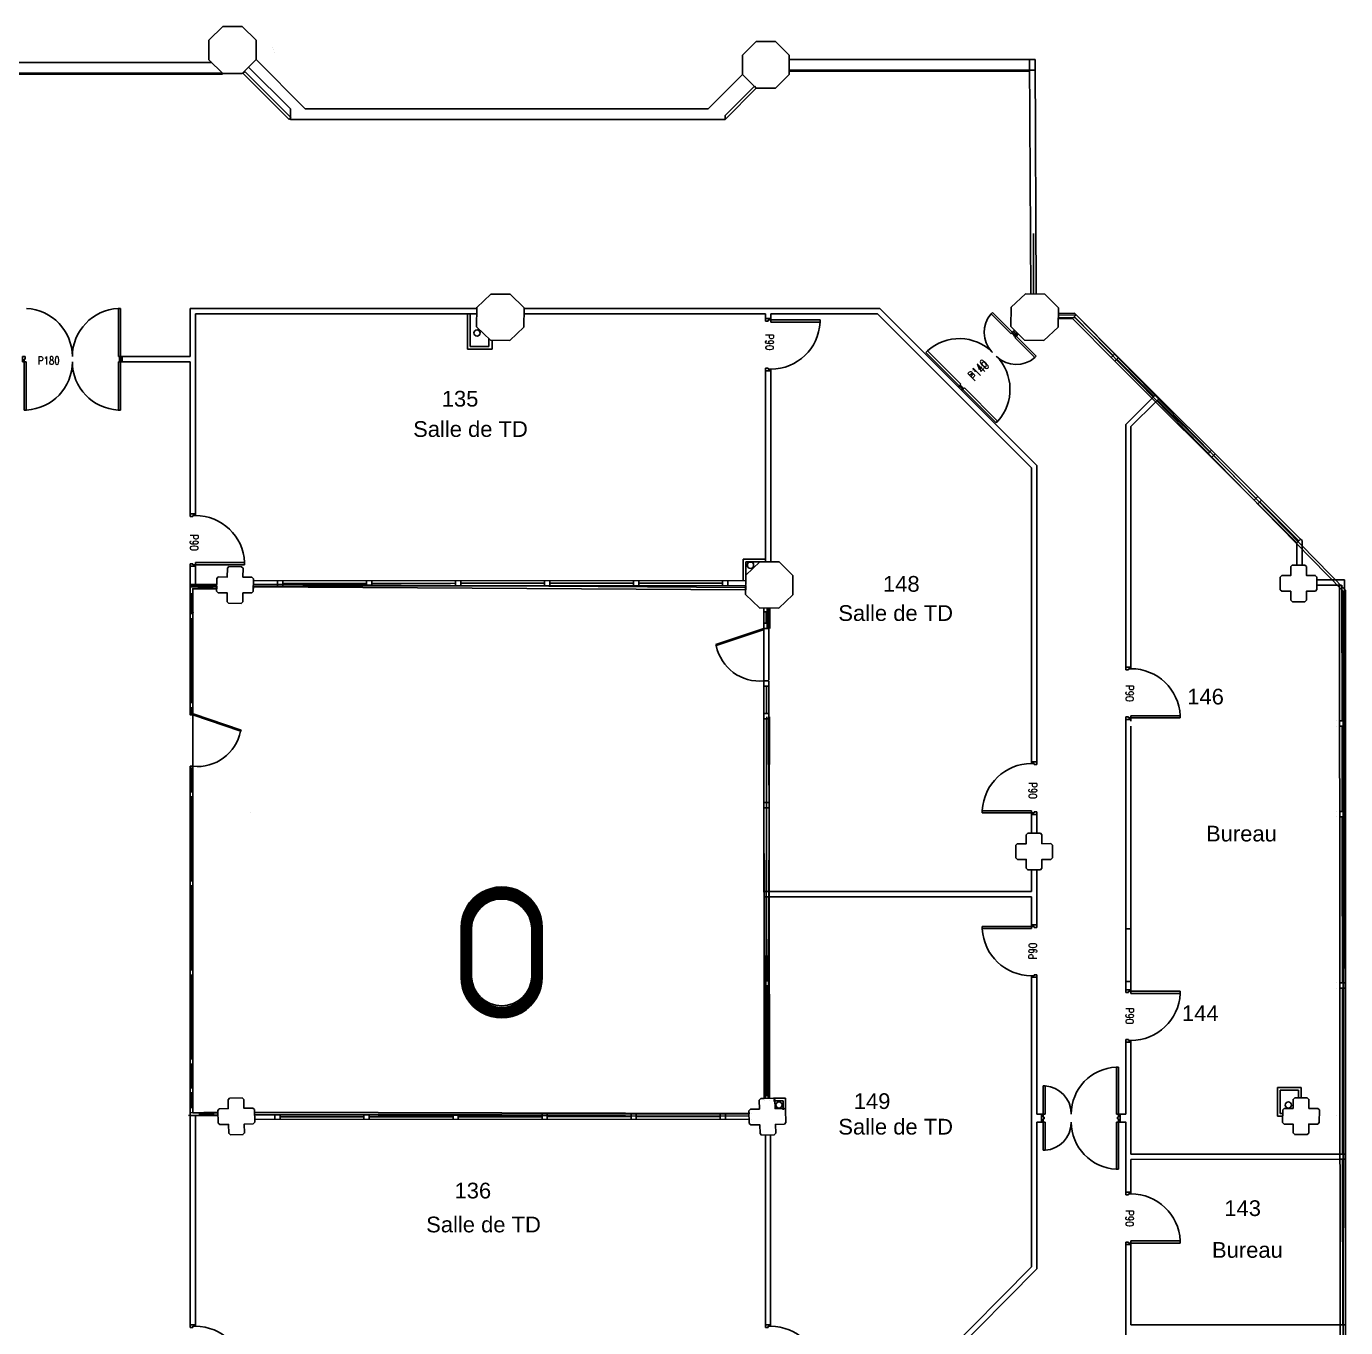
# Model space of a CAD drawing. Header units: centimetres. Extents: x -1707 to 3112, y 43 to 5669.
# Drawn here: x 136.64 to 161.83, y 79.16 to 103.99 of the extents above; entities that cross this region are included whole.
import ezdxf
from ezdxf.enums import TextEntityAlignment as Align

# ---------------------------------------------------------------- set-up
doc = ezdxf.new("R2010")
doc.units = ezdxf.units.CM
doc.header["$LTSCALE"] = 100
doc.header["$MEASUREMENT"] = 0
doc.linetypes.add('CACHE2', pattern=[0.1875, 0.125, -0.0625])
for name, color, linetype in [('0_Désignation', 7, 'Continuous'), ('0_Numéro de salle', 250, 'Continuous'), ('1-cloison', 9, 'Continuous'), ('1-porte', 250, 'Continuous')]:
    doc.layers.add(name, color=color, linetype=linetype)
doc.styles.add('ATT', font='ROMANS', dxfattribs={"width": 0.8, "height": 0.15})
doc.styles.get("Standard").update_dxf_attribs({"font": 'arial.ttf', "height": 0.2})

# ---------------------------------------------------------------- blocks, each defined once
blk = doc.blocks.new('P90c10g')
for p, q in [((3, 103.9), (3, 10)), ((7, 103.9), (3, 103.9)), ((7, 10), (7, 103.9)), ((0, 10), (0, 0)), ((3, 10), (0, 10)), ((0, 0), (5, 0)), ((3, 10), (7, 10)), ((3, 5), (3, 10)), ((5, 5), (3, 5)), ((5, 0), (5, 5)), ((95, 0), (95, 5)), ((95, 5), (97, 5)), ((95, 0), (100, 0)), ((97, 10), (100, 10)), ((97, 5), (97, 10)), ((100, 0), (100, 10))]:
    blk.add_line(p, q)
blk.add_arc((3, 10), 94, 0, 87.2706)
at = {"style": 'ATT', "width": 0.8, "flags": 8}
blk.add_attdef('REF1', text='', height=15, dxfattribs=at).set_placement((50, 0), align=Align.CENTER)
blk = doc.blocks.new('P90c10d')
for p, q in [((-7, 10), (-7, 103.9)), ((-7, 103.9), (-3, 103.9)), ((-3, 103.9), (-3, 10)), ((-100, 0), (-100, 10)), ((-97, 10), (-100, 10)), ((-95, 0), (-100, 0)), ((-97, 5), (-97, 10)), ((-95, 5), (-97, 5)), ((-95, 0), (-95, 5)), ((-3, 10), (-7, 10)), ((-5, 0), (-5, 5)), ((-5, 5), (-3, 5)), ((0, 0), (-5, 0)), ((-3, 10), (0, 10)), ((-3, 5), (-3, 10)), ((0, 10), (0, 0))]:
    blk.add_line(p, q)
blk.add_arc((-3, 10), 94, 92.7294, 180)
at = {"style": 'ATT', "width": 0.8, "flags": 8}
blk.add_attdef('REF1', text='', height=15, dxfattribs=at).set_placement((-50, 0), align=Align.CENTER)
blk = doc.blocks.new('A$C582C38D5')
for p, q in [((143, 89.9), (147, 89.9)), ((143, 0), (143, 89.9)), ((147, 89.9), (147, 0)), ((7, 53.9), (3, 53.9)), ((3, 53.9), (3, 0)), ((7, 0), (7, 53.9)), ((0, 0), (0, -15)), ((3, 0), (0, 0)), ((3, 0), (7, 0)), ((3, -6), (3, 0)), ((147, 0), (143, 0)), ((147, 0), (150, 0)), ((147, -6), (147, 0)), ((150, -15), (150, 0)), ((3, -15), (0, -15)), ((5, -6), (3, -6)), ((3, -15), (3, -9)), ((3, -9), (5, -9)), ((3, -68.9), (3, -15)), ((3, -15), (7, -15)), ((5, -9), (5, -6)), ((7, -15), (7, -68.9)), ((143, -15), (143, -104.9)), ((147, -15), (143, -15)), ((145, -6), (147, -6)), ((145, -9), (145, -6)), ((145, -9), (147, -9)), ((147, -15), (147, -9)), ((147, -15), (150, -15)), ((147, -104.9), (147, -15)), ((7, -68.9), (3, -68.9)), ((143, -104.9), (147, -104.9))]:
    blk.add_line(p, q)
for centre, radius, start, end in [((147, 0), 90, 92.7294, 180), ((3, 0), 54.1, 2.0041, 85.7561), ((3, -15), 54.1, 274.2439, 357.9959), ((147, -15), 90, 180, 267.2706)]:
    blk.add_arc(centre, radius, start, end)
blk = doc.blocks.new('P140c10g')
for p, q in [((3, 99.9), (3, 10)), ((7, 99.9), (3, 99.9)), ((7, 10), (7, 99.9)), ((143, 10), (143, 63.9)), ((143, 63.9), (147, 63.9)), ((147, 63.9), (147, 10)), ((0, 10), (0, 0)), ((3, 10), (0, 10)), ((0, 0), (5, 0)), ((3, 10), (7, 10)), ((3, 5), (3, 10)), ((5, 5), (3, 5)), ((5, 0), (5, 5)), ((147, 10), (143, 10)), ((145, 0), (145, 5)), ((145, 5), (147, 5)), ((150, 0), (145, 0)), ((147, 10), (150, 10)), ((147, 5), (147, 10)), ((150, 10), (150, 0))]:
    blk.add_line(p, q)
for centre, radius, start, end in [((3, 10), 90, 0, 87.2706), ((147, 10), 54.1, 94.2439, 177.9959)]:
    blk.add_arc(centre, radius, start, end)
at = {"style": 'ATT', "width": 0.8, "flags": 8}
blk.add_attdef('REF1', text='', height=15, dxfattribs=at).set_placement((50, 0), align=Align.CENTER)
blk = doc.blocks.new('P180C10A')
at = {"layer": '1-porte'}
for p, q in [((3, 101.9), (3, 10)), ((7, 101.9), (3, 101.9)), ((7, 10), (7, 101.9)), ((183, 10), (183, 101.9)), ((183, 101.9), (187, 101.9)), ((187, 101.9), (187, 10)), ((0, 10), (0, 0)), ((3, 10), (0, 10)), ((0, 0), (5, 0)), ((3, 10), (7, 10)), ((3, 5), (3, 10)), ((5, 5), (3, 5)), ((5, 0), (5, 5)), ((187, 10), (183, 10)), ((185, 0), (185, 5)), ((185, 5), (187, 5)), ((190, 0), (185, 0)), ((187, 10), (190, 10)), ((187, 5), (187, 10)), ((190, 10), (190, 0))]:
    blk.add_line(p, q, dxfattribs=at)
for centre, start, end in [((3, 10), 0, 87.2706), ((187, 10), 92.7294, 180)]:
    blk.add_arc(centre, 92, start, end, dxfattribs=at)
at = {"layer": '1-porte', "style": 'ATT', "width": 0.8, "flags": 8}
for tag, p in [('REF1', (50, 0)), ('REF2', (140, 0))]:
    blk.add_attdef(tag, text='', height=15, dxfattribs=at).set_placement(p, align=Align.CENTER)

msp = doc.modelspace()

# ---------------------------------------------------------------- hatches: boundary and pattern name
at = {"layer": '1-cloison', "ltscale": 2}
h = msp.add_hatch(dxfattribs=at)
h.set_pattern_fill('ANSI31', scale=0.01, style=0)
h.set_pattern_definition([(45, (0, 0), (-0.0008838834765, 0.0008838834765), [])])
edge = h.paths.add_edge_path(flags=16)
edge.add_line((146.29, 85.842), (146.289, 86.783))
edge.add_arc((145.714, 86.782), 0.575, 0.045, 179.4618)
edge.add_line((145.139, 86.788), (145.14, 85.839))
edge.add_arc((145.715, 85.84), 0.575, 180.0541, 360.2209)
edge = h.paths.add_edge_path()
edge.add_line((146.49, 85.842), (146.489, 86.791))
edge.add_arc((145.714, 86.79), 0.775, 0.0541, 180.1778)
edge.add_line((144.939, 86.788), (144.94, 85.839))
edge.add_arc((145.715, 85.84), 0.775, 180.0541, 360.1778)

# ---------------------------------------------------------------- linework, layer by layer
at = {"layer": '1-cloison', "color": 7}
for p, q in [((140.39, 103.99), (140.125, 103.724)), ((140.76, 103.99), (140.39, 103.99)), ((141.025, 103.725), (140.76, 103.99)), ((140.125, 103.724), (140.126, 103.354)), ((141.026, 103.355), (141.025, 103.725)), ((150.575, 103.7), (150.315, 103.44)), ((150.943, 103.701), (150.575, 103.7)), ((151.204, 103.441), (150.943, 103.701)), ((140.126, 103.354), (140.391, 103.089)), ((140.761, 103.09), (141.026, 103.355)), ((150.315, 103.44), (150.316, 103.072)), ((151.204, 103.073), (151.204, 103.441)), ((151.204, 103.342), (151.204, 103.342)), ((140.391, 103.089), (140.761, 103.09)), ((150.316, 103.072), (150.576, 102.812)), ((150.944, 102.812), (151.204, 103.073)), ((150.576, 102.812), (150.944, 102.812)), ((145.243, 98.606), (139.767, 98.606)), ((139.767, 98.606), (139.767, 97.687)), ((139.872, 98.506), (139.868, 94.685)), ((145.242, 98.506), (139.872, 98.506)), ((145.065, 98.502), (145.065, 97.832)), ((145.115, 98.502), (145.115, 97.882)), ((150.855, 98.417), (150.855, 98.506)), ((155.831, 95.566), (152.892, 98.506)), ((155.931, 95.607), (152.933, 98.606)), ((156.67, 98.43), (156.342, 98.435)), ((156.691, 98.479), (156.343, 98.485)), ((156.67, 98.43), (161.779, 93.21)), ((156.691, 98.479), (161.829, 93.23)), ((145.472, 97.882), (145.473, 98.027)), ((145.535, 97.832), (145.536, 97.998)), ((145.065, 97.832), (145.535, 97.832)), ((145.115, 97.882), (145.472, 97.882)), ((139.767, 97.587), (139.768, 94.685)), ((160.082, 94.949), (157.424, 97.602)), ((158.169, 96.93), (157.46, 97.637)), ((157.495, 97.673), (160.153, 95.02)), ((150.751, 93.77), (150.755, 97.417)), ((150.855, 93.769), (150.855, 97.417)), ((158.133, 96.894), (157.631, 96.392)), ((158.206, 96.826), (157.731, 96.351)), ((158.133, 96.894), (158.204, 96.965)), ((158.204, 96.824), (158.275, 96.895)), ((158.239, 96.859), (159.233, 95.868)), ((157.631, 91.761), (157.631, 96.392)), ((157.731, 93.211), (157.731, 96.351)), ((159.198, 95.833), (159.268, 95.903)), ((159.268, 95.762), (159.339, 95.833)), ((160.117, 94.985), (159.304, 95.797)), ((155.831, 89.951), (155.831, 95.566)), ((155.931, 89.951), (155.931, 95.607)), ((160.153, 95.02), (160.082, 94.949)), ((150.326, 93.416), (150.325, 93.821)), ((150.751, 93.821), (150.325, 93.821)), ((150.375, 93.516), (150.375, 93.771)), ((150.751, 93.771), (150.375, 93.771)), ((139.868, 93.308), (139.868, 93.685)), ((139.757, 93.341), (140.274, 93.337)), ((139.78, 93.291), (140.274, 93.287)), ((140.974, 93.346), (150.374, 93.283)), ((140.974, 93.296), (150.373, 93.233)), ((157.731, 91.761), (157.731, 93.211)), ((161.779, 72.975), (161.779, 93.21)), ((161.829, 72.996), (161.829, 93.23)), ((150.786, 92.498), (150.787, 92.889)), ((150.836, 92.498), (150.837, 92.889)), ((150.752, 83.53), (150.779, 90.813)), ((150.802, 83.529), (150.829, 90.813)), ((157.731, 90.761), (157.631, 90.761)), ((157.731, 90.761), (157.631, 90.761)), ((157.631, 90.761), (157.631, 85.764)), ((157.731, 90.761), (157.631, 90.761)), ((157.631, 90.601), (157.631, 90.761)), ((157.731, 90.731), (157.731, 90.761)), ((157.731, 90.631), (157.731, 85.634)), ((157.731, 89.001), (157.731, 89.681)), ((140.923, 88.986), (140.923, 88.986)), ((140.923, 88.986), (140.923, 88.986)), ((140.923, 88.986), (140.923, 88.986)), ((140.923, 88.986), (140.923, 88.986)), ((140.923, 88.986), (140.923, 88.986)), ((140.923, 88.986), (140.923, 88.986)), ((140.923, 88.986), (140.923, 88.986)), ((140.923, 88.986), (140.923, 88.986)), ((150.822, 88.984), (150.822, 88.984)), ((150.822, 88.984), (150.822, 88.984)), ((150.822, 88.984), (150.822, 88.984)), ((150.822, 88.984), (150.822, 88.984)), ((150.822, 88.984), (150.822, 88.984)), ((150.822, 88.984), (150.822, 88.984)), ((150.822, 88.984), (150.822, 88.984)), ((150.822, 88.984), (150.822, 88.984)), ((155.831, 88.951), (155.831, 88.591)), ((155.931, 88.951), (155.931, 88.591)), ((157.731, 86.764), (157.731, 88.901)), ((155.931, 88.601), (155.931, 88.601)), ((155.831, 87.476), (155.831, 87.891)), ((155.931, 86.791), (155.931, 87.891)), ((155.831, 87.476), (150.823, 87.476)), ((155.831, 87.376), (150.823, 87.376)), ((155.831, 86.811), (155.831, 87.376)), ((144.939, 86.788), (144.94, 85.839)), ((145.139, 86.788), (145.14, 85.839)), ((146.289, 86.791), (146.29, 85.842)), ((146.489, 86.791), (146.49, 85.842)), ((157.731, 86.764), (157.631, 86.764)), ((155.831, 80.317), (155.831, 85.871)), ((155.831, 85.841), (155.931, 85.841)), ((155.931, 83.229), (155.931, 85.891)), ((157.731, 85.764), (157.631, 85.764)), ((157.631, 85.604), (157.631, 85.764)), ((157.731, 85.604), (157.731, 85.764)), ((157.731, 85.604), (157.631, 85.604)), ((157.731, 85.604), (157.731, 85.634)), ((157.731, 84.604), (157.631, 84.604)), ((157.631, 83.229), (157.631, 84.604)), ((157.731, 83.229), (157.731, 84.604)), ((160.977, 83.74), (160.527, 83.74)), ((160.527, 83.19), (160.527, 83.74)), ((160.577, 83.24), (160.577, 83.69)), ((160.927, 83.69), (160.577, 83.69)), ((160.927, 83.539), (160.927, 83.69)), ((160.977, 83.539), (160.977, 83.74)), ((139.768, 79.21), (139.768, 83.43)), ((139.736, 83.205), (140.296, 83.219)), ((139.757, 83.256), (140.295, 83.269)), ((139.868, 79.21), (139.868, 83.124)), ((150.439, 83.192), (140.996, 83.216)), ((150.439, 83.242), (140.997, 83.266)), ((157.731, 82.466), (157.731, 83.229)), ((160.626, 83.19), (160.527, 83.19)), ((160.626, 83.24), (160.577, 83.24)), ((155.931, 80.276), (155.931, 83.079)), ((157.631, 81.739), (157.631, 83.079)), ((157.731, 82.466), (161.72, 82.468)), ((157.731, 82.366), (161.72, 82.368)), ((157.731, 81.739), (157.731, 82.366)), ((157.731, 81.739), (157.631, 81.739)), ((157.731, 80.739), (157.631, 80.739)), ((157.631, 79.579), (157.631, 80.739)), ((157.731, 79.579), (157.731, 80.739)), ((151.186, 75.483), (155.931, 80.276)), ((153.685, 78.148), (155.831, 80.317)), ((157.631, 79.579), (157.631, 78.99)), ((157.731, 79.21), (157.731, 79.579)), ((139.867, 79.21), (139.768, 79.21)), ((161.723, 79.208), (157.731, 79.21))]:
    msp.add_line(p, q, dxfattribs=at)
at = {"layer": '1-cloison', "color": 7, "extrusion": (-0.001024, 0.999999, 0)}
msp.add_line((140.125, 103.589), (140.125, 103.589), dxfattribs=at)
at = {"layer": '1-cloison', "color": 7, "extrusion": (0.000200748, 1, 0)}
msp.add_line((140.125, 103.539), (140.125, 103.539), dxfattribs=at)
at = {"layer": '1-cloison', "color": 7, "extrusion": (-0.00034475, -1, 0)}
for p, q in [((141.025, 103.59), (141.025, 103.59)), ((141.334, 103.59), (141.334, 103.59))]:
    msp.add_line(p, q, dxfattribs=at)
at = {"layer": '1-cloison', "color": 7, "extrusion": (0.001548, -0.999999, 0)}
for p, q in [((141.025, 103.54), (141.025, 103.54)), ((141.355, 103.54), (141.355, 103.54))]:
    msp.add_line(p, q, dxfattribs=at)
at = {"layer": '1-cloison', "color": 7, "extrusion": (-0.7078, 0.706412, 0)}
msp.add_line((141.355, 103.54), (141.355, 103.54), dxfattribs=at)
at = {"layer": '1-cloison', "color": 7, "extrusion": (-0.001051, 0.999999, 0)}
msp.add_line((140.125, 103.489), (140.125, 103.489), dxfattribs=at)
at = {"layer": '1-cloison', "color": 7, "extrusion": (0.000514822, -1, 0)}
for p, q in [((141.025, 103.49), (141.025, 103.49)), ((141.375, 103.49), (141.375, 103.49))]:
    msp.add_line(p, q, dxfattribs=at)
at = {"layer": '1-cloison', "color": 7, "extrusion": (-0.707853, 0.70636, 0)}
msp.add_line((141.375, 103.49), (141.375, 103.49), dxfattribs=at)
at = {"layer": '1-cloison', "color": 7, "ltscale": 2}
for p, q in [((155.795, 103.357), (151.204, 103.357)), ((155.796, 103.157), (151.204, 103.157)), ((146.144, 98.506), (150.755, 98.506)), ((146.145, 98.606), (152.933, 98.606)), ((150.855, 98.506), (152.892, 98.506)), ((155.49, 98.17), (155.511, 98.191)), ((155.49, 98.17), (155.561, 98.1)), ((155.561, 98.1), (155.581, 98.121)), ((139.768, 93.308), (140.274, 93.308)), ((139.818, 93.258), (140.274, 93.258)), ((140.194, 93.283), (139.924, 93.283)), ((139.793, 93.158), (139.793, 92.784)), ((139.793, 92.684), (139.793, 91.084)), ((150.818, 92.498), (150.818, 91.518)), ((139.793, 90.885), (139.793, 90.984)), ((139.818, 90.981), (139.818, 90.881)), ((139.818, 90.661), (139.818, 90.821)), ((157.731, 90.761), (157.631, 90.761)), ((155.831, 89.951), (155.931, 89.951)), ((139.769, 89.384), (139.769, 89.868)), ((139.793, 89.384), (139.793, 89.798)), ((139.793, 87.681), (139.793, 89.284)), ((139.793, 85.984), (139.793, 87.584)), ((155.931, 86.841), (155.831, 86.841)), ((139.793, 84.284), (139.793, 85.884)), ((157.731, 85.764), (157.631, 85.764)), ((139.793, 83.733), (139.793, 84.184)), ((150.777, 83.61), (150.778, 83.88)), ((139.793, 83.357), (139.793, 83.633)), ((150.902, 83.533), (151.137, 83.533)), ((150.902, 83.483), (151.087, 83.483)), ((151.087, 83.309), (151.087, 83.483)), ((151.137, 83.309), (151.137, 83.533)), ((140.215, 83.231), (139.945, 83.231)), ((156.021, 83.229), (155.931, 83.229)), ((156.021, 83.079), (155.931, 83.079)), ((150.75, 79.203), (150.75, 82.829)), ((150.85, 79.21), (150.85, 82.832))]:
    msp.add_line(p, q, dxfattribs=at)
at = {"layer": '1-cloison', "color": 7, "extrusion": (0.999999, 0.001155, 0)}
msp.add_line((155.795, 103.357), (155.818, 98.882), dxfattribs=at)
at = {"layer": '1-cloison', "color": 7, "extrusion": (0.999999, 0.001094, 0)}
msp.add_line((155.901, 103.357), (155.918, 98.88), dxfattribs=at)
at = {"layer": '1-cloison', "color": 7, "linetype": 'Continuous'}
for p, q in [((148.745, 102.215), (149.981, 102.215)), ((157.631, 90.761), (157.731, 90.761)), ((157.631, 86.764), (157.731, 86.764)), ((157.631, 84.604), (157.731, 84.604)), ((157.631, 81.739), (157.731, 81.739)), ((157.631, 80.739), (157.731, 80.739))]:
    msp.add_line(p, q, dxfattribs=at)
at = {"layer": '1-cloison', "color": 7, "extrusion": (-1, -0.00098936, 0)}
msp.add_line((155.868, 98.881), (155.867, 100.038), dxfattribs=at)
at = {"layer": '1-cloison', "color": 7, "extrusion": (-1, -0.000976317, 0)}
msp.add_line((148.163, 98.505), (148.163, 98.505), dxfattribs=at)
at = {"layer": '1-cloison', "color": 7, "extrusion": (0.001102, -0.999999, 0)}
for p, q in [((156.343, 98.513), (156.652, 98.514)), ((156.652, 98.514), (156.343, 98.513)), ((156.652, 98.514), (156.652, 98.514))]:
    msp.add_line(p, q, dxfattribs=at)
at = {"layer": '1-cloison', "color": 7, "extrusion": (0.704121, 0.71008, 0)}
for p, q in [((156.682, 98.485), (156.652, 98.514)), ((156.652, 98.514), (156.652, 98.514)), ((156.652, 98.514), (156.682, 98.485)), ((156.682, 98.485), (156.682, 98.485))]:
    msp.add_line(p, q, dxfattribs=at)
at = {"layer": '1-cloison', "color": 7, "extrusion": (0.001838, -0.999998, 0)}
for p, q in [((156.342, 98.413), (156.611, 98.414)), ((156.611, 98.414), (156.342, 98.413)), ((156.611, 98.414), (156.611, 98.414))]:
    msp.add_line(p, q, dxfattribs=at)
at = {"layer": '1-cloison', "color": 7, "extrusion": (0.708325, -0.705886, 0)}
for p, q in [((156.611, 98.414), (156.682, 98.485)), ((156.682, 98.485), (156.611, 98.414)), ((156.611, 98.414), (156.611, 98.414)), ((156.682, 98.485), (156.682, 98.485)), ((157.354, 97.672), (157.424, 97.743)), ((157.424, 97.743), (157.354, 97.672)), ((157.495, 97.673), (157.424, 97.602)), ((160.224, 94.949), (160.153, 94.878)), ((160.899, 94.134), (160.97, 94.204)), ((160.97, 94.204), (160.899, 94.134)), ((160.899, 94.134), (160.899, 94.134)), ((160.97, 94.204), (160.97, 94.204))]:
    msp.add_line(p, q, dxfattribs=at)
at = {"layer": '1-cloison', "color": 7, "extrusion": (0.706458, 0.707755, 0)}
for p, q in [((157.424, 97.602), (156.611, 98.414)), ((156.611, 98.414), (156.611, 98.414)), ((156.611, 98.414), (157.424, 97.602)), ((157.495, 97.673), (156.682, 98.485)), ((156.682, 98.485), (156.682, 98.485)), ((156.682, 98.485), (157.495, 97.673))]:
    msp.add_line(p, q, dxfattribs=at)
at = {"layer": '1-cloison', "color": 7, "extrusion": (-0.706524, -0.707689, 0)}
for p, q in [((156.646, 98.449), (157.389, 97.708)), ((157.389, 97.708), (156.646, 98.449)), ((156.646, 98.449), (156.646, 98.449))]:
    msp.add_line(p, q, dxfattribs=at)
at = {"layer": '1-cloison', "color": 7, "extrusion": (0.706556, 0.707657, 0)}
for p, q in [((160.97, 94.204), (160.153, 95.02)), ((160.153, 95.02), (160.97, 94.204)), ((160.899, 94.134), (160.082, 94.949)), ((160.082, 94.949), (160.899, 94.134)), ((160.899, 94.134), (160.899, 94.134)), ((160.97, 94.204), (160.97, 94.204))]:
    msp.add_line(p, q, dxfattribs=at)
at = {"layer": '1-cloison', "color": 7, "extrusion": (-0.706415, -0.707798, 0)}
for p, q in [((160.188, 94.914), (160.934, 94.169)), ((160.934, 94.169), (160.188, 94.914)), ((160.934, 94.169), (160.934, 94.169))]:
    msp.add_line(p, q, dxfattribs=at)
at = {"layer": '1-cloison', "color": 7, "extrusion": (1, 0.000977456, 0)}
for p, q in [((160.9, 93.709), (160.899, 94.134)), ((160.899, 94.134), (160.899, 94.134)), ((160.899, 94.134), (160.9, 93.709))]:
    msp.add_line(p, q, dxfattribs=at)
at = {"layer": '1-cloison', "color": 7, "extrusion": (-0.704121, -0.71008, 0)}
for p, q in [((160.97, 94.204), (160.999, 94.175)), ((160.999, 94.175), (160.97, 94.204)), ((160.97, 94.204), (160.97, 94.204)), ((160.999, 94.175), (160.999, 94.175))]:
    msp.add_line(p, q, dxfattribs=at)
at = {"layer": '1-cloison', "color": 7, "extrusion": (0.999999, 0.001158, 0)}
for p, q in [((161, 93.709), (160.999, 94.175)), ((160.999, 94.175), (160.999, 94.175)), ((160.999, 94.175), (161, 93.709))]:
    msp.add_line(p, q, dxfattribs=at)
at = {"layer": '1-cloison', "color": 7, "extrusion": (-0.000984642, 1, 0)}
msp.add_line((140.974, 93.307), (150.374, 93.316), dxfattribs=at)
at = {"layer": '1-cloison', "color": 7, "extrusion": (-0.000932607, 1, 0)}
for p, q in [((150.375, 93.416), (140.975, 93.407)), ((140.975, 93.407), (150.375, 93.416))]:
    msp.add_line(p, q, dxfattribs=at)
at = {"layer": '1-cloison', "color": 7, "extrusion": (-0.999999, -0.001454, 0)}
for p, q in [((141.434, 93.408), (141.434, 93.306)), ((141.434, 93.306), (141.434, 93.408)), ((141.434, 93.306), (141.434, 93.306)), ((141.534, 93.408), (141.534, 93.306)), ((141.534, 93.306), (141.534, 93.408)), ((141.534, 93.306), (141.534, 93.306)), ((144.833, 93.411), (144.834, 93.309)), ((144.834, 93.309), (144.833, 93.411)), ((144.833, 93.411), (144.833, 93.411)), ((144.834, 93.309), (144.834, 93.309)), ((144.933, 93.411), (144.934, 93.309)), ((144.934, 93.309), (144.933, 93.411)), ((144.933, 93.411), (144.933, 93.411)), ((144.934, 93.309), (144.934, 93.309)), ((146.633, 93.413), (146.634, 93.311)), ((146.634, 93.311), (146.633, 93.413)), ((146.633, 93.413), (146.633, 93.413)), ((146.634, 93.311), (146.634, 93.311)), ((148.234, 93.414), (148.234, 93.312)), ((148.234, 93.312), (148.234, 93.414)), ((148.234, 93.414), (148.234, 93.414)), ((148.234, 93.312), (148.234, 93.312)), ((150.033, 93.416), (150.034, 93.314)), ((150.034, 93.314), (150.033, 93.416)), ((150.033, 93.416), (150.033, 93.416)), ((150.034, 93.314), (150.034, 93.314))]:
    msp.add_line(p, q, dxfattribs=at)
at = {"layer": '1-cloison', "color": 7, "extrusion": (-0.00113, 0.999999, 0)}
for p, q in [((141.534, 93.358), (143.134, 93.36)), ((141.534, 93.357), (141.534, 93.357)), ((143.134, 93.359), (143.134, 93.359)), ((146.634, 93.363), (148.234, 93.365)), ((146.634, 93.362), (146.634, 93.362)), ((148.233, 93.364), (148.233, 93.364)), ((144.786, 83.179), (143.186, 83.177)), ((143.186, 83.177), (144.786, 83.179)), ((143.186, 83.177), (143.186, 83.177)), ((144.786, 83.179), (144.786, 83.179)), ((148.186, 83.182), (146.586, 83.18)), ((146.586, 83.18), (148.186, 83.182)), ((146.586, 83.18), (146.586, 83.18)), ((148.186, 83.182), (148.186, 83.182))]:
    msp.add_line(p, q, dxfattribs=at)
at = {"layer": '1-cloison', "color": 7, "extrusion": (-1, -0.000519014, 0)}
for p, q in [((143.134, 93.409), (143.134, 93.307)), ((143.134, 93.307), (143.134, 93.409)), ((143.134, 93.409), (143.134, 93.409)), ((143.134, 93.307), (143.134, 93.307)), ((143.234, 93.409), (143.234, 93.307)), ((143.234, 93.307), (143.234, 93.409)), ((143.234, 93.409), (143.234, 93.409)), ((143.234, 93.307), (143.234, 93.307)), ((146.534, 93.412), (146.534, 93.311)), ((146.534, 93.311), (146.534, 93.412)), ((146.534, 93.412), (146.534, 93.412)), ((146.534, 93.311), (146.534, 93.311)), ((148.334, 93.414), (148.334, 93.313)), ((148.334, 93.313), (148.334, 93.414)), ((148.334, 93.414), (148.334, 93.414)), ((148.334, 93.313), (148.334, 93.313)), ((149.934, 93.415), (149.934, 93.314)), ((149.934, 93.314), (149.934, 93.415)), ((149.934, 93.415), (149.934, 93.415)), ((149.934, 93.314), (149.934, 93.314))]:
    msp.add_line(p, q, dxfattribs=at)
at = {"layer": '1-cloison', "color": 7, "extrusion": (-0.00083114, 1, 0)}
for p, q in [((143.234, 93.36), (144.834, 93.361)), ((143.234, 93.359), (143.234, 93.359)), ((144.834, 93.361), (144.834, 93.361)), ((144.934, 93.362), (146.534, 93.363)), ((144.934, 93.361), (144.934, 93.361)), ((146.534, 93.362), (146.534, 93.362)), ((148.334, 93.365), (149.934, 93.366)), ((148.334, 93.364), (148.334, 93.364)), ((149.934, 93.366), (149.934, 93.366)), ((143.086, 83.177), (141.486, 83.176)), ((141.486, 83.176), (143.086, 83.177)), ((141.486, 83.176), (141.486, 83.176)), ((143.086, 83.177), (143.086, 83.177)), ((149.886, 83.184), (148.286, 83.182)), ((148.286, 83.182), (149.886, 83.184)), ((148.286, 83.182), (148.286, 83.182)), ((149.886, 83.184), (149.886, 83.184))]:
    msp.add_line(p, q, dxfattribs=at)
at = {"layer": '1-cloison', "color": 7, "extrusion": (0.00149, -0.999999, 0)}
for p, q in [((161.281, 93.427), (161.75, 93.428)), ((161.809, 93.428), (161.281, 93.427)), ((161.281, 93.327), (161.75, 93.328)), ((161.75, 93.328), (161.281, 93.327)), ((161.75, 93.428), (161.75, 93.428)), ((161.75, 93.328), (161.75, 93.328))]:
    msp.add_line(p, q, dxfattribs=at)
at = {"layer": '1-cloison', "color": 7, "extrusion": (-1, -0.000964568, 0)}
for p, q in [((161.65, 93.328), (161.65, 93.328)), ((161.709, 93.328), (161.729, 73.099))]:
    msp.add_line(p, q, dxfattribs=at)
at = {"layer": '1-cloison', "color": 7, "extrusion": (-1, -0.000958363, 0)}
for p, q in [((161.7, 93.328), (161.7, 93.328)), ((161.762, 90.733), (161.759, 93.328)), ((161.763, 90.733), (161.763, 90.733)), ((161.763, 89.003), (161.764, 90.633)), ((161.767, 89.003), (161.767, 89.003))]:
    msp.add_line(p, q, dxfattribs=at)
at = {"layer": '1-cloison', "color": 7, "extrusion": (-1, -0.000961295, 0)}
for p, q in [((161.75, 93.428), (161.75, 93.428)), ((161.809, 93.428), (161.829, 73.063))]:
    msp.add_line(p, q, dxfattribs=at)
at = {"layer": '1-cloison', "color": 7, "extrusion": (-0.001836, 0.999998, 0)}
msp.add_line((139.835, 92.807), (139.835, 92.807), dxfattribs=at)
at = {"layer": '1-cloison', "color": 7, "extrusion": (0.000531851, -1, 0)}
for p, q in [((139.835, 92.805), (139.835, 92.805)), ((150.718, 92.817), (150.818, 92.817)), ((150.718, 92.817), (150.718, 92.817)), ((150.818, 92.817), (150.818, 92.817)), ((161.654, 90.733), (161.654, 90.733)), ((161.713, 90.733), (161.813, 90.733)), ((161.813, 90.733), (161.713, 90.733)), ((161.754, 90.733), (161.754, 90.733)), ((161.654, 90.633), (161.654, 90.633)), ((161.713, 90.633), (161.814, 90.633)), ((161.814, 90.633), (161.713, 90.633)), ((161.754, 90.633), (161.754, 90.633)), ((150.722, 89.176), (150.822, 89.176)), ((150.822, 89.176), (150.722, 89.176)), ((150.722, 89.176), (150.722, 89.176)), ((150.822, 89.176), (150.822, 89.176)), ((161.658, 89.003), (161.658, 89.003)), ((161.717, 89.003), (161.817, 89.003)), ((161.817, 89.003), (161.717, 89.003)), ((161.758, 89.003), (161.758, 89.003)), ((161.658, 88.903), (161.658, 88.903)), ((161.717, 88.903), (161.817, 88.903)), ((161.817, 88.903), (161.717, 88.903)), ((161.758, 88.903), (161.758, 88.903)), ((161.657, 85.735), (161.657, 85.735)), ((161.717, 85.735), (161.817, 85.735)), ((161.817, 85.735), (161.717, 85.735)), ((161.757, 85.735), (161.757, 85.735)), ((161.657, 85.635), (161.657, 85.635)), ((161.717, 85.635), (161.817, 85.635)), ((161.817, 85.635), (161.717, 85.635)), ((161.757, 85.635), (161.757, 85.635)), ((150.727, 83.584), (150.827, 83.585)), ((150.827, 83.585), (150.727, 83.584)), ((150.727, 83.584), (150.727, 83.584)), ((150.727, 83.484), (150.727, 83.484)), ((150.727, 83.484), (150.727, 83.484)), ((150.827, 83.585), (150.827, 83.585)), ((150.827, 83.484), (150.827, 83.484)), ((150.827, 83.484), (150.827, 83.484)), ((161.659, 83.195), (161.659, 83.195)), ((161.719, 83.295), (161.719, 83.295)), ((161.759, 83.295), (161.759, 83.295)), ((161.663, 79.208), (161.663, 79.208)), ((161.723, 79.208), (161.823, 79.208)), ((161.823, 79.208), (161.723, 79.208)), ((161.763, 79.208), (161.763, 79.208))]:
    msp.add_line(p, q, dxfattribs=at)
at = {"layer": '1-cloison', "color": 7, "extrusion": (1, 0.000956525, 0)}
for p, q in [((150.718, 92.889), (150.718, 92.498)), ((150.718, 92.498), (150.718, 92.889)), ((150.727, 83.529), (150.719, 91.499)), ((150.719, 91.399), (150.727, 83.529)), ((150.727, 83.484), (150.727, 83.484))]:
    msp.add_line(p, q, dxfattribs=at)
at = {"layer": '1-cloison', "color": 7, "extrusion": (1, 0.000650967, 0)}
for p, q in [((150.718, 92.818), (150.718, 92.889)), ((150.718, 92.889), (150.718, 92.818)), ((150.718, 92.818), (150.718, 92.818))]:
    msp.add_line(p, q, dxfattribs=at)
at = {"layer": '1-cloison', "color": 7, "extrusion": (-0.005325, 0.999986, 0)}
for p, q in [((150.818, 92.819), (150.718, 92.818)), ((150.718, 92.818), (150.818, 92.819)), ((150.718, 92.818), (150.718, 92.818)), ((150.818, 92.819), (150.818, 92.819))]:
    msp.add_line(p, q, dxfattribs=at)
at = {"layer": '1-cloison', "color": 7, "extrusion": (-1, -0.000988742, 0)}
for p, q in [((150.768, 92.817), (150.768, 92.817)), ((150.768, 92.598), (150.768, 92.817)), ((150.77, 90.876), (150.769, 91.399)), ((150.77, 90.876), (150.77, 90.876))]:
    msp.add_line(p, q, dxfattribs=at)
at = {"layer": '1-cloison', "color": 7, "extrusion": (-1, -0.000968082, 0)}
for p, q in [((150.818, 92.498), (150.818, 92.889)), ((150.827, 83.531), (150.819, 91.499)), ((150.827, 83.484), (150.827, 83.484))]:
    msp.add_line(p, q, dxfattribs=at)
at = {"layer": '1-cloison', "color": 7, "extrusion": (-0.000531851, 1, 0)}
for p, q in [((150.818, 92.598), (150.718, 92.598)), ((150.818, 92.498), (150.718, 92.498)), ((150.819, 91.499), (150.719, 91.499)), ((150.82, 91.399), (150.719, 91.399)), ((150.82, 90.876), (150.72, 90.876)), ((150.72, 90.876), (150.72, 90.876)), ((150.82, 90.776), (150.72, 90.776)), ((150.72, 90.776), (150.72, 90.776)), ((150.82, 90.876), (150.82, 90.876)), ((150.82, 90.776), (150.82, 90.776)), ((150.822, 89.176), (150.722, 89.176)), ((150.722, 89.176), (150.722, 89.176)), ((150.722, 89.176), (150.822, 89.176)), ((150.822, 89.176), (150.822, 89.176)), ((150.822, 89.076), (150.722, 89.076)), ((150.722, 89.076), (150.722, 89.076)), ((150.722, 89.076), (150.822, 89.076)), ((150.822, 89.076), (150.822, 89.076)), ((150.823, 87.476), (150.723, 87.476)), ((150.723, 87.476), (150.723, 87.476)), ((150.723, 87.476), (150.823, 87.476)), ((150.823, 87.476), (150.823, 87.476)), ((150.823, 87.376), (150.723, 87.376)), ((150.723, 87.376), (150.723, 87.376)), ((150.723, 87.376), (150.823, 87.376)), ((150.823, 87.376), (150.823, 87.376)), ((150.725, 85.776), (150.825, 85.776)), ((150.725, 85.676), (150.825, 85.676))]:
    msp.add_line(p, q, dxfattribs=at)
at = {"layer": '1-cloison', "color": 7, "extrusion": (0.004324, 0.999991, 0)}
msp.add_line((139.777, 90.777), (139.777, 90.777), dxfattribs=at)
at = {"layer": '1-cloison', "color": 7, "extrusion": (0.999999, -0.001285, 0)}
msp.add_line((139.834, 90.777), (139.834, 90.777), dxfattribs=at)
at = {"layer": '1-cloison', "color": 7, "extrusion": (-1, -0.000980798, 0)}
for p, q in [((150.77, 90.776), (150.772, 89.176)), ((150.772, 89.176), (150.77, 90.776)), ((150.77, 90.776), (150.77, 90.776)), ((150.772, 89.176), (150.772, 89.176)), ((150.772, 89.076), (150.773, 87.476)), ((150.773, 87.476), (150.772, 89.076)), ((150.772, 89.076), (150.772, 89.076)), ((150.773, 87.476), (150.773, 87.476))]:
    msp.add_line(p, q, dxfattribs=at)
at = {"layer": '1-cloison', "color": 7, "extrusion": (-1, -0.000956149, 0)}
for p, q in [((161.764, 90.633), (161.764, 90.633)), ((161.767, 85.735), (161.763, 88.903)), ((161.767, 88.903), (161.767, 88.903)), ((161.764, 88.277), (161.767, 85.735)), ((161.766, 85.735), (161.766, 85.735))]:
    msp.add_line(p, q, dxfattribs=at)
at = {"layer": '1-cloison', "color": 7, "extrusion": (0.999996, 0.002849, 0)}
for p, q in [((150.722, 89.176), (150.721, 89.206)), ((150.721, 89.206), (150.721, 89.206)), ((150.721, 89.206), (150.722, 89.176)), ((150.722, 89.176), (150.722, 89.176))]:
    msp.add_line(p, q, dxfattribs=at)
at = {"layer": '1-cloison', "color": 7, "extrusion": (-1, -0.000943383, 0)}
for p, q in [((150.773, 87.376), (150.775, 85.776)), ((150.775, 85.776), (150.773, 87.376)), ((150.773, 87.376), (150.773, 87.376))]:
    msp.add_line(p, q, dxfattribs=at)
at = {"layer": '1-cloison', "color": 7, "extrusion": (-1, -0.000970378, 0)}
for p, q in [((150.775, 85.676), (150.777, 83.584)), ((150.777, 83.584), (150.775, 85.676)), ((150.777, 83.584), (150.777, 83.584))]:
    msp.add_line(p, q, dxfattribs=at)
at = {"layer": '1-cloison', "color": 7, "extrusion": (-1, -0.000945006, 0)}
for p, q in [((161.767, 85.635), (161.769, 83.295)), ((161.769, 82.468), (161.767, 85.635)), ((161.767, 85.635), (161.767, 85.635)), ((161.709, 83.295), (161.709, 83.295))]:
    msp.add_line(p, q, dxfattribs=at)
at = {"layer": '1-cloison', "color": 7, "extrusion": (0.999999, -0.001274, 0)}
msp.add_line((139.825, 83.586), (139.825, 83.586), dxfattribs=at)
at = {"layer": '1-cloison', "color": 7, "extrusion": (-0.000976933, 1, 0)}
for p, q in [((150.439, 83.234), (140.997, 83.225)), ((150.441, 83.134), (140.999, 83.125)), ((150.477, 83.234), (150.477, 83.234)), ((150.477, 83.134), (150.477, 83.134))]:
    msp.add_line(p, q, dxfattribs=at)
at = {"layer": '1-cloison', "color": 7, "extrusion": (0.999999, 0.001454, 0)}
for p, q in [((141.386, 83.125), (141.386, 83.227)), ((141.386, 83.227), (141.386, 83.227)), ((141.386, 83.227), (141.386, 83.125)), ((141.386, 83.125), (141.386, 83.125)), ((141.486, 83.125), (141.486, 83.228)), ((141.486, 83.228), (141.486, 83.228)), ((141.486, 83.228), (141.486, 83.125)), ((141.486, 83.125), (141.486, 83.125)), ((144.786, 83.129), (144.786, 83.231)), ((144.786, 83.231), (144.786, 83.231)), ((144.786, 83.231), (144.786, 83.129)), ((144.786, 83.129), (144.786, 83.129)), ((144.886, 83.129), (144.886, 83.231)), ((144.886, 83.231), (144.886, 83.231)), ((144.886, 83.231), (144.886, 83.129)), ((144.886, 83.129), (144.886, 83.129)), ((146.586, 83.131), (146.586, 83.233)), ((146.586, 83.233), (146.586, 83.233)), ((146.586, 83.233), (146.586, 83.131)), ((146.586, 83.131), (146.586, 83.131)), ((148.186, 83.132), (148.186, 83.234)), ((148.186, 83.234), (148.186, 83.234)), ((148.186, 83.234), (148.186, 83.132)), ((148.186, 83.132), (148.186, 83.132))]:
    msp.add_line(p, q, dxfattribs=at)
at = {"layer": '1-cloison', "color": 7, "extrusion": (1, 0.000519014, 0)}
for p, q in [((143.086, 83.127), (143.086, 83.229)), ((143.086, 83.229), (143.086, 83.229)), ((143.086, 83.229), (143.086, 83.127)), ((143.086, 83.127), (143.086, 83.127)), ((143.186, 83.127), (143.186, 83.229)), ((143.186, 83.229), (143.186, 83.229)), ((143.186, 83.229), (143.186, 83.127)), ((143.186, 83.127), (143.186, 83.127)), ((146.486, 83.131), (146.486, 83.232)), ((146.486, 83.232), (146.486, 83.232)), ((146.486, 83.232), (146.486, 83.131)), ((146.486, 83.131), (146.486, 83.131)), ((148.286, 83.132), (148.286, 83.234)), ((148.286, 83.234), (148.286, 83.234)), ((148.286, 83.234), (148.286, 83.132)), ((148.286, 83.132), (148.286, 83.132))]:
    msp.add_line(p, q, dxfattribs=at)
at = {"layer": '1-cloison', "color": 7, "extrusion": (-0.000823702, 1, 0)}
for p, q in [((146.486, 83.18), (144.886, 83.179)), ((144.886, 83.179), (146.486, 83.18)), ((144.886, 83.179), (144.886, 83.179)), ((146.486, 83.18), (146.486, 83.18))]:
    msp.add_line(p, q, dxfattribs=at)
at = {"layer": '1-cloison', "color": 7, "extrusion": (1, 0.000866911, 0)}
for p, q in [((149.886, 83.134), (149.886, 83.236)), ((149.886, 83.236), (149.886, 83.236)), ((149.886, 83.236), (149.886, 83.134)), ((149.886, 83.134), (149.886, 83.134)), ((149.986, 83.134), (149.986, 83.236)), ((149.986, 83.236), (149.986, 83.236)), ((149.986, 83.236), (149.986, 83.134)), ((149.986, 83.134), (149.986, 83.134))]:
    msp.add_line(p, q, dxfattribs=at)
at = {"layer": '1-cloison', "color": 7, "extrusion": (-1, -0.000975048, 0)}
for p, q in [((161.769, 82.368), (161.773, 79.208)), ((161.773, 79.208), (161.769, 82.368)), ((161.773, 79.208), (161.773, 79.208))]:
    msp.add_line(p, q, dxfattribs=at)
at = {"layer": '1-cloison', "color": 7}
for points in [[(140.18, 103.3), (130.798, 103.3)], [(141.965, 102.415), (141.026, 103.355)], [(140.385, 103.08), (130.578, 103.08)], [(139.285, 103.1), (130.598, 103.1), (130.598, 103.1)], [(140.38, 103.1), (130.598, 103.1), (130.598, 103.1)], [(148.745, 102.215), (141.682, 102.215), (141.682, 102.415), (140.884, 103.213)], [(149.659, 102.415), (150.316, 103.072)], [(155.796, 103.137), (151.204, 103.137)], [(149.659, 102.415), (141.965, 102.415)], [(149.659, 102.415), (141.965, 102.415)], [(139.767, 97.687), (139.767, 97.687), (138.471, 97.687), (138.471, 97.587), (139.767, 97.587)], [(139.767, 97.687), (139.767, 97.687), (138.471, 97.687), (138.471, 97.587), (139.767, 97.587)]]:
    msp.add_lwpolyline(points, dxfattribs=at)
at = {"layer": '1-cloison', "color": 7, "ltscale": 2}
for points in [[(155.795, 103.357), (155.901, 103.357), (155.902, 103.157), (155.795, 103.157)], [(139.768, 93.685), (139.868, 93.685), (139.868, 93.308), (139.768, 93.308)], [(149.805, 92.191), (150.718, 92.498), (150.725, 92.479), (149.811, 92.172)], [(140.738, 90.56), (139.825, 90.867), (139.818, 90.848), (140.732, 90.541)], [(139.868, 79.21), (139.768, 79.21), (139.768, 83.206), (139.868, 83.206)]]:
    msp.add_lwpolyline(points, close=True, dxfattribs=at)
at = {"layer": '1-cloison', "color": 7}
for points in [[(141.69, 102.251), (141.655, 102.215), (140.774, 103.094), (140.81, 103.129)], [(150.541, 102.847), (150.576, 102.812), (149.981, 102.215), (149.981, 102.286)]]:
    msp.add_lwpolyline(points, close=True, dxfattribs=at)
at = {"layer": '1-cloison', "color": 7, "flags": 128}
for points in [[(145.237, 98.258), (145.24, 98.625), (145.508, 98.879), (145.878, 98.877), (146.142, 98.618), (146.139, 98.251), (145.871, 97.996), (145.502, 97.999)], [(155.437, 98.265), (155.443, 98.631), (155.714, 98.884), (156.083, 98.878), (156.345, 98.616), (156.339, 98.249), (156.068, 97.997), (155.699, 98.003)], [(150.373, 93.149), (150.375, 93.516), (150.644, 93.771), (151.013, 93.768), (151.277, 93.509), (151.274, 93.142), (151.006, 92.887), (150.637, 92.89)], [(160.81, 93.709), (160.78, 93.679), (160.78, 93.509), (160.61, 93.509), (160.58, 93.478), (160.581, 93.238), (160.611, 93.209), (160.781, 93.209), (160.781, 93.039), (160.812, 93.009), (161.052, 93.01), (161.081, 93.04), (161.081, 93.21), (161.251, 93.21), (161.281, 93.24), (161.28, 93.48), (161.25, 93.51), (161.08, 93.51), (161.08, 93.68), (161.05, 93.71)], [(140.507, 93.68), (140.477, 93.65), (140.475, 93.48), (140.305, 93.482), (140.275, 93.452), (140.273, 93.212), (140.303, 93.182), (140.473, 93.18), (140.471, 93.01), (140.501, 92.98), (140.741, 92.978), (140.771, 93.008), (140.773, 93.178), (140.943, 93.176), (140.973, 93.206), (140.975, 93.446), (140.945, 93.476), (140.775, 93.478), (140.777, 93.648), (140.747, 93.678)], [(155.76, 88.591), (155.73, 88.561), (155.73, 88.391), (155.56, 88.39), (155.53, 88.36), (155.531, 88.12), (155.561, 88.09), (155.731, 88.091), (155.731, 87.921), (155.761, 87.891), (156.001, 87.891), (156.031, 87.921), (156.031, 88.091), (156.201, 88.092), (156.231, 88.122), (156.23, 88.362), (156.2, 88.392), (156.03, 88.391), (156.03, 88.561), (156, 88.591)], [(140.519, 83.534), (140.49, 83.504), (140.494, 83.334), (140.324, 83.33), (140.295, 83.299), (140.3, 83.059), (140.331, 83.03), (140.501, 83.034), (140.505, 82.864), (140.536, 82.835), (140.776, 82.84), (140.805, 82.871), (140.801, 83.041), (140.971, 83.045), (141, 83.076), (140.994, 83.316), (140.964, 83.345), (140.794, 83.341), (140.79, 83.511), (140.759, 83.54)], [(150.662, 83.527), (150.632, 83.497), (150.636, 83.327), (150.466, 83.323), (150.437, 83.292), (150.443, 83.052), (150.474, 83.023), (150.644, 83.027), (150.648, 82.857), (150.678, 82.828), (150.918, 82.833), (150.948, 82.864), (150.943, 83.034), (151.113, 83.038), (151.143, 83.069), (151.137, 83.309), (151.106, 83.338), (150.936, 83.334), (150.932, 83.504), (150.902, 83.533)], [(160.857, 83.54), (160.827, 83.51), (160.827, 83.34), (160.657, 83.34), (160.627, 83.31), (160.626, 83.07), (160.656, 83.04), (160.826, 83.04), (160.826, 82.87), (160.856, 82.84), (161.096, 82.839), (161.126, 82.869), (161.126, 83.039), (161.296, 83.039), (161.326, 83.069), (161.327, 83.309), (161.297, 83.339), (161.127, 83.339), (161.127, 83.509), (161.097, 83.539)]]:
    msp.add_lwpolyline(points, close=True, dxfattribs=at)
at = {"layer": '1-cloison', "color": 7, "ltscale": 2}
for points in [[(150.755, 98.506), (150.755, 98.417)], [(150.755, 98.417), (150.855, 98.417)], [(150.755, 97.417), (150.855, 97.417)], [(139.768, 94.685), (139.868, 94.685)], [(139.768, 93.685), (139.868, 93.685)], [(139.924, 93.258), (139.924, 93.308), (139.768, 93.308), (139.768, 93.158), (139.818, 93.158), (139.818, 93.258), (139.924, 93.258)], [(139.818, 93.258), (140.273, 93.258), (140.273, 93.212), (140.303, 93.182), (140.473, 93.18), (140.471, 93.01), (140.501, 92.98), (140.741, 92.978), (140.771, 93.008), (140.773, 93.178), (140.943, 93.176), (140.973, 93.206), (140.974, 93.307), (150.374, 93.316), (150.373, 93.149), (150.637, 92.89), (150.718, 92.889), (150.727, 83.529), (150.662, 83.527), (150.632, 83.497), (150.636, 83.327), (150.466, 83.323), (150.437, 83.292), (150.439, 83.234), (140.997, 83.225), (140.994, 83.316), (140.964, 83.345), (140.794, 83.341), (140.79, 83.511), (140.759, 83.54), (140.519, 83.534), (140.49, 83.504), (140.494, 83.334), (140.324, 83.33), (140.295, 83.299), (140.295, 83.256), (139.818, 83.257), (139.818, 93.258)], [(139.924, 93.308), (140.194, 93.308), (140.193, 93.258), (139.924, 93.258), (139.924, 93.308)], [(140.274, 93.258), (140.274, 93.308), (140.194, 93.308), (140.193, 93.258), (140.274, 93.258)], [(139.768, 93.158), (139.768, 92.784), (139.818, 92.784), (139.818, 93.158), (139.768, 93.158)], [(139.768, 92.784), (139.768, 92.684), (139.818, 92.684), (139.818, 92.784), (139.768, 92.784)], [(139.768, 92.684), (139.768, 91.084), (139.818, 91.084), (139.818, 92.684), (139.768, 92.684)], [(139.768, 90.984), (139.768, 91.084), (139.818, 91.084), (139.818, 90.984), (139.768, 90.984)], [(139.768, 90.984), (139.768, 91.084), (139.818, 91.084), (139.818, 90.984), (139.768, 90.984)], [(139.768, 89.384), (139.818, 89.384), (139.818, 90.984), (139.768, 90.984), (139.768, 90.848)], [(139.768, 90.984), (139.768, 90.885), (139.818, 90.885), (139.818, 90.984), (139.768, 90.984)], [(139.818, 90.848), (139.818, 90.885), (139.768, 90.885), (139.768, 90.848), (139.818, 90.848)], [(139.768, 89.833), (139.768, 89.868), (139.818, 89.868), (139.818, 89.833), (139.768, 89.833)], [(139.818, 89.833), (139.818, 89.868), (139.768, 89.868), (139.768, 89.833), (139.818, 89.833)], [(139.768, 89.798), (139.768, 89.833), (139.818, 89.833), (139.818, 89.798), (139.768, 89.798)], [(139.768, 89.284), (139.768, 89.384), (139.818, 89.384), (139.818, 89.284), (139.768, 89.284)], [(139.768, 87.681), (139.768, 89.284), (139.818, 89.284), (139.818, 87.681), (139.768, 87.681)], [(139.768, 87.584), (139.768, 87.684), (139.818, 87.684), (139.818, 87.584), (139.768, 87.584)], [(139.768, 85.984), (139.768, 87.584), (139.818, 87.584), (139.818, 85.984), (139.768, 85.984)], [(139.768, 85.884), (139.768, 85.984), (139.818, 85.984), (139.818, 85.884), (139.768, 85.884)], [(139.769, 84.284), (139.768, 85.884), (139.818, 85.884), (139.818, 84.284), (139.769, 84.284)], [(139.768, 84.184), (139.768, 84.284), (139.818, 84.284), (139.818, 84.184), (139.768, 84.184)], [(139.768, 83.357), (139.768, 84.184), (139.818, 84.184), (139.818, 83.357), (139.768, 83.357)], [(139.768, 83.633), (139.768, 83.733), (139.818, 83.733), (139.818, 83.633), (139.768, 83.633)], [(139.768, 83.633), (139.768, 83.733), (139.818, 83.733), (139.818, 83.633), (139.768, 83.633)], [(139.945, 83.206), (139.945, 83.256), (139.818, 83.257), (139.818, 83.357), (139.768, 83.357), (139.768, 83.206), (139.945, 83.206), (139.945, 83.256)], [(140.215, 83.206), (140.215, 83.256), (139.945, 83.256), (139.945, 83.206), (140.215, 83.206)], [(140.295, 83.206), (140.295, 83.256), (140.215, 83.256), (140.215, 83.206), (140.295, 83.206)]]:
    msp.add_lwpolyline(points, dxfattribs=at)
for points in [[(146.49, 85.842), (146.489, 86.791, 1.00108), (144.939, 86.788), (144.94, 85.839, 1.00108), (146.49, 85.842, -0.018938)], [(146.29, 85.842), (146.289, 86.783, 0.994923), (145.139, 86.788), (145.14, 85.839, 1.001457), (146.29, 85.842, -1.716706)]]:
    msp.add_lwpolyline(points, format="xyb", dxfattribs=at)
at = {"layer": '1-cloison', "color": 7, "linetype": 'Continuous'}
msp.add_lwpolyline([(157.631, 83.079), (157.631, 83.079), (157.521, 83.079), (157.521, 83.229), (157.631, 83.229)], dxfattribs=at)
at = {"layer": '1-cloison', "color": 7, "extrusion": (-0.000549025, -1, 0)}
for elevation in [-82.557, -82.457]:
    msp.add_lwpolyline([(161.674, 0), (161.774, 0), (161.774, 8.627), (161.674, 8.627)], close=True, dxfattribs=dict(at, elevation=elevation))
at = {"layer": '1-cloison', "color": 7, "linetype": 'Continuous'}
for centre in [(145.245, 98.138), (150.466, 93.706), (151.009, 83.402), (160.737, 83.402)]:
    msp.add_circle(centre, 0.06, dxfattribs=at)
at = {"layer": '1-cloison', "color": 7, "ltscale": 2}
for centre, start, end in [((150.638, 92.338), 191.3516, 275.9077), ((139.905, 90.707), 264.0923, 348.6484)]:
    msp.add_arc(centre, 0.843, start, end, dxfattribs=at)
at = {"layer": '1-cloison', "color": 7}
for centre, radius, start, end in [((145.714, 86.76), 0.775, 2.2628, 177.9691), ((145.714, 86.76), 0.575, 2.2628, 177.9691), ((145.715, 85.871), 0.775, 182.1391, 357.8454), ((145.715, 85.871), 0.575, 182.1391, 357.8454)]:
    msp.add_arc(centre, radius, start, end, dxfattribs=at)
at = {"layer": '1-porte', "color": 7}
for p, q in [((138.398, 97.687), (138.398, 98.606)), ((138.398, 98.606), (138.438, 98.606)), ((138.438, 98.606), (138.438, 97.687)), ((138.438, 97.687), (138.398, 97.687)), ((138.418, 97.587), (138.418, 97.637)), ((138.418, 97.637), (138.438, 97.637)), ((138.468, 97.587), (138.418, 97.587)), ((138.438, 97.687), (138.468, 97.687)), ((138.438, 97.637), (138.438, 97.687)), ((138.468, 97.687), (138.468, 97.587))]:
    msp.add_line(p, q, dxfattribs=at)
for centre, start, end in [((136.598, 97.687), 0, 87.2706), ((138.438, 97.687), 92.7294, 180)]:
    msp.add_arc(centre, 0.92, start, end, dxfattribs=at)

# ---------------------------------------------------------------- block references
at = {"layer": '1-cloison', "color": 7, "xscale": 0.01, "yscale": 0.01, "zscale": 0.01}
for name, p, rotation, values in [('P140c10g', (154.5, 97.039), 44.99415658445677, {'REF1': 'P140'}), ('P90c10d', (157.631, 90.761), 270, {'REF1': 'P90'}), ('P90c10d', (155.931, 86.841), 90, {'REF1': 'P90'}), ('P90c10g', (157.631, 85.604), 270, {'REF1': 'P90'}), ('P90c10d', (157.631, 80.739), 270, {'REF1': 'P90'})]:
    msp.add_blockref(name, p, dxfattribs=dict(at, rotation=rotation)).add_auto_attribs(values)
at = {"layer": '1-cloison', "color": 7}
ref = msp.add_blockref('P90c10g', (150.755, 98.417), dxfattribs=dict(at, xscale=0.01, yscale=0.01, zscale=0.01, rotation=270.0008973589161))
ref.add_attrib('REF1', 'P90', dxfattribs={"layer": '0', "height": 0.15, "rotation": 270.0009, "style": 'ATT', "width": 0.8, "flags": 8}).set_placement((150.755, 97.963), align=Align.CENTER)
ref = msp.add_blockref('P140c10g', (154.429, 97.11), dxfattribs=dict(at, xscale=-0.01, yscale=0.01, zscale=0.01, rotation=224.9941565844568))
ref.add_attrib('REF1', 'P140', dxfattribs={"layer": '0', "height": 0.15, "rotation": 44.9942, "style": 'ATT', "width": 0.8, "flags": 8}).set_placement((154.889, 97.357), align=Align.CENTER)
ref = msp.add_blockref('P180C10A', (136.568, 97.687), dxfattribs=dict(at, xscale=-0.01, yscale=0.01, zscale=0.01, rotation=180))
ref.add_attrib('REF1', 'P180', dxfattribs={"layer": '1-porte', "height": 0.15, "style": 'ATT', "width": 0.8, "flags": 8}).set_placement((137.068, 97.537), align=Align.CENTER)
ref = msp.add_blockref('P90c10g', (139.768, 93.685), dxfattribs=dict(at, xscale=-0.01, yscale=0.01, zscale=0.01, rotation=269.9991026410839))
ref.add_attrib('REF1', 'P90', dxfattribs={"layer": '0', "height": 0.15, "rotation": 269.9991, "style": 'ATT', "width": 0.8, "flags": 8}).set_placement((139.768, 94.139), align=Align.CENTER)
ref = msp.add_blockref('P90c10g', (155.931, 88.951), dxfattribs=dict(at, xscale=0.01, yscale=0.01, zscale=0.01, rotation=90))
ref.add_attrib('REF1', 'P90', dxfattribs={"layer": '0', "height": 0.15, "rotation": 270, "style": 'ATT', "width": 0.8, "flags": 8}).set_placement((155.781, 89.405), align=Align.CENTER)
at = {"layer": '1-cloison', "color": 7, "xscale": 0.01, "yscale": 0.01, "zscale": 0.01}
msp.add_blockref('A$C582C38D5', (156.021, 83.229), dxfattribs=at)
at = {"layer": '1-cloison', "color": 7}
ref = msp.add_blockref('P90c10g', (139.768, 78.21), dxfattribs=dict(at, xscale=-0.01, yscale=0.01, zscale=0.01, rotation=270))
ref.add_attrib('REF1', 'P90', dxfattribs={"layer": '0', "height": 0.15, "rotation": 270, "style": 'ATT', "width": 0.8, "flags": 8}).set_placement((139.768, 78.71), align=Align.CENTER)
ref = msp.add_blockref('P90c10g', (150.749, 78.21), dxfattribs=dict(at, xscale=-0.01, yscale=0.01, zscale=0.01, rotation=269.9277085146674))
ref.add_attrib('REF1', 'P90', dxfattribs={"layer": '0', "height": 0.15, "rotation": 269.9277, "style": 'ATT', "width": 0.8, "flags": 8}).set_placement((150.749, 78.664), align=Align.CENTER)

# ---------------------------------------------------------------- texts
at = {"layer": '0_Désignation', "color": 7, "linetype": 'Continuous', "char_height": 0.3, "attachment_point": 1}
for s, width, insert in [('\\pxt4;Salle de TD', 2.55948, (144.025, 96.455)), ('\\pxt4;Salle de TD', 3.17567, (152.143, 92.943)), ('\\pxt4;{\\C256;Salle de TD}', 2.72713, (152.143, 83.14)), ('\\pxt4;{\\C256;Salle de TD}', 3.34706, (144.274, 81.273)), ('\\pxt4;{\\C256;Bureau}', 0.107, (159.278, 80.788))]:
    msp.add_mtext_dynamic_manual_height_columns(s, width=width, gutter_width=0.01, heights=[0], dxfattribs=dict(at, insert=insert))
at = {"layer": '0_Désignation', "color": 7, "linetype": 'CACHE2', "insert": (159.164, 88.734), "char_height": 0.3, "attachment_point": 1}
msp.add_mtext_dynamic_manual_height_columns('\\pxt4;Bureau', width=0.107, gutter_width=0.01, heights=[0], dxfattribs=at)
at = {"layer": '0_Numéro de salle', "color": 7, "linetype": 'Continuous', "char_height": 0.3, "attachment_point": 1}
for s, insert in [('135', (144.571, 97.034)), ('148', (152.996, 93.5)), ('146', (158.805, 91.349)), ('144', (158.704, 85.306)), ('149', (152.438, 83.628)), ('136', (144.815, 81.921)), ('143', (159.513, 81.585))]:
    msp.add_mtext_dynamic_manual_height_columns(s, width=0.02114, gutter_width=0.01, heights=[0], dxfattribs=dict(at, insert=insert))

doc.saveas('drawing.dxf')
